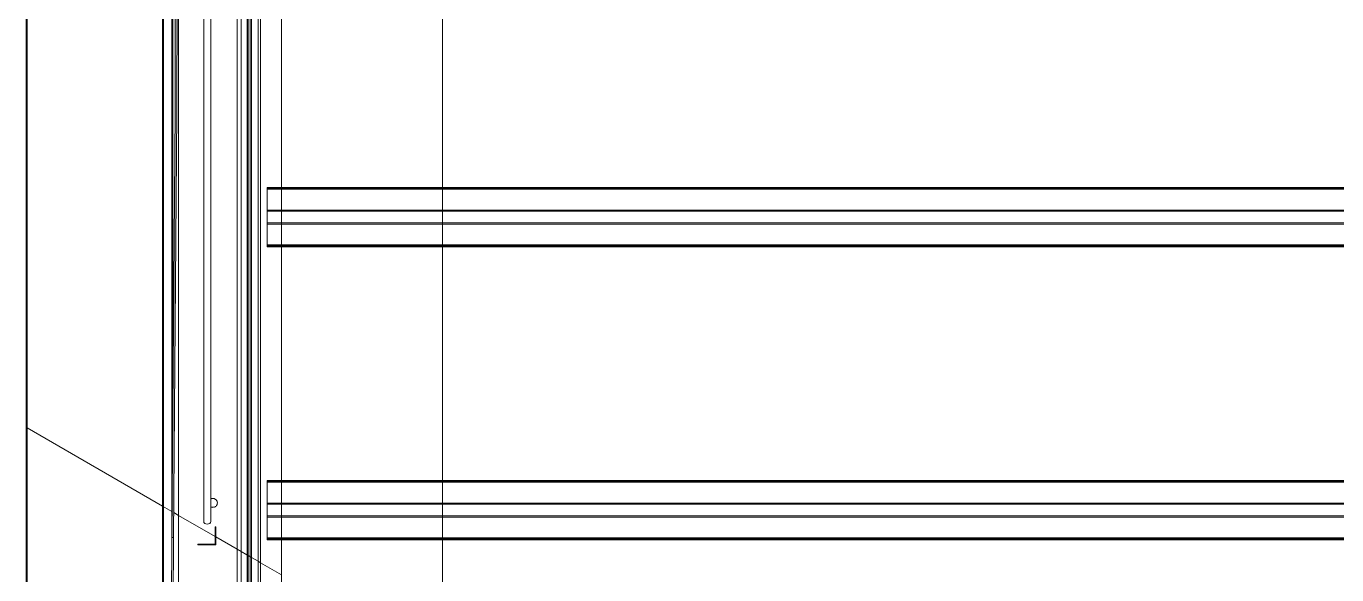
# Model space of a CAD drawing. Header units: centimetres. Extents: x -13617 to -9515, y -261 to 6553.
# Drawn here: x -12522 to -12153, y 2383.3 to 2537.7 of the extents above; entities that cross this region are included whole.
import ezdxf

# ---------------------------------------------------------------- set-up
doc = ezdxf.new("R2010")
doc.units = ezdxf.units.CM
doc.linetypes.add('_Overhead', pattern=[0.47625, 0.3175, -0.15875])
for name, color, linetype, lineweight in [('A-FLOR', 7, 'Continuous', 9), ('A-GENM', 7, 'Continuous', 9), ('A-WALL', 7, 'Continuous', 9), ('A-WALL-PATT', 7, 'Continuous', 35), ('S-BEAM', 7, 'Continuous', 9)]:
    doc.layers.add(name, color=color, linetype=linetype, lineweight=lineweight)

# ---------------------------------------------------------------- blocks, each defined once
blk = doc.blocks.new('Costanera Perfil Z - Parametrizado - Costanera Perfil Z - Parametrizado-1652053-Planta patio maniobras')
at = {"layer": 'S-BEAM', "color": 254, "true_color": 0xcccccc}
for p, q in [((8.63, 811.28), (8.63, -811.28)), ((8.9, -410.85), (8.9, -760.55))]:
    blk.add_line(p, q, dxfattribs=at)
blk = doc.blocks.new('Costanera Perfil Z - Parametrizado - h_30cm-V59-Planta patio maniobras')
at = {"layer": 'S-BEAM', "color": 254, "true_color": 0xcccccc}
for p, q in [((-8.34, 548.74), (-8.34, -548.74)), ((-8.1, -548.74), (-8.1, 548.74)), ((-8.04, 548.74), (-8.04, -548.74)), ((-7.84, 548.74), (-7.84, -548.74)), ((1.64, 548.74), (1.64, -548.74)), ((1.98, 548.74), (1.98, -548.74)), ((-1.98, 542.85), (-1.98, -544.73)), ((-1.64, 542.85), (-1.64, -544.73)), ((7.84, 542.85), (7.84, -544.73)), ((8.04, 542.85), (8.04, -544.73)), ((8.1, 542.85), (8.1, -544.73)), ((8.34, 542.85), (8.34, -544.73)), ((-1.98, -544.73), (-1.98, -548.74)), ((-1.64, -544.73), (-1.64, -548.74)), ((7.84, -544.73), (7.84, -548.74)), ((8.04, -544.73), (8.04, -548.74)), ((8.1, -544.73), (8.1, -548.74)), ((8.34, -544.73), (8.34, -548.74)), ((-8.1, -548.74), (-8.34, -548.74)), ((-8.34, -548.74), (-8.1, -548.74)), ((1.98, -548.74), (-8.1, -548.74)), ((-8.04, -548.74), (-7.84, -548.74)), ((-7.84, -548.74), (1.64, -548.74)), ((-0.99, -548.74), (-1.98, -548.74)), ((-1.98, -548.74), (-1.64, -548.74)), ((-1.64, -548.74), (1.64, -548.74)), ((1.64, -548.74), (-1.64, -548.74)), ((-1.64, -548.74), (-0.7, -548.74)), ((1.64, -548.74), (-0.99, -548.74)), ((-0.7, -548.74), (1.64, -548.74)), ((1.64, -548.74), (1.98, -548.74)), ((1.98, -548.74), (1.64, -548.74)), ((1.64, -548.74), (1.98, -548.74)), ((1.98, -548.74), (8.04, -548.74)), ((7.84, -548.74), (1.98, -548.74)), ((8.04, -548.74), (7.84, -548.74)), ((8.34, -548.74), (8.04, -548.74)), ((8.1, -548.74), (8.34, -548.74))]:
    blk.add_line(p, q, dxfattribs=at)
blk = doc.blocks.new('Costanera Perfil Z - Parametrizado - h_30cm-V60-Planta patio maniobras')
at = {"layer": 'S-BEAM', "color": 254, "true_color": 0xcccccc}
for p, q in [((-8.34, 548.74), (-8.34, -548.74)), ((-8.1, -548.74), (-8.1, 548.74)), ((-8.04, 548.74), (-8.04, -548.74)), ((-7.84, 548.74), (-7.84, -548.74)), ((1.64, 548.74), (1.64, -548.74)), ((1.98, 548.74), (1.98, -548.74)), ((-1.98, 542.85), (-1.98, -544.73)), ((-1.64, 542.85), (-1.64, -544.73)), ((7.84, 542.85), (7.84, -544.73)), ((8.04, 542.85), (8.04, -544.73)), ((8.1, 542.85), (8.1, -544.73)), ((8.34, 542.85), (8.34, -544.73)), ((-1.98, -544.73), (-1.98, -548.74)), ((-1.64, -544.73), (-1.64, -548.74)), ((7.84, -544.73), (7.84, -548.74)), ((8.04, -544.73), (8.04, -548.74)), ((8.1, -544.73), (8.1, -548.74)), ((8.34, -544.73), (8.34, -548.74)), ((-8.1, -548.74), (-8.34, -548.74)), ((-8.34, -548.74), (-8.1, -548.74)), ((1.98, -548.74), (-8.1, -548.74)), ((-8.04, -548.74), (-7.84, -548.74)), ((-7.84, -548.74), (1.64, -548.74)), ((-1.01, -548.74), (-1.98, -548.74)), ((-1.98, -548.74), (-1.64, -548.74)), ((-1.64, -548.74), (1.64, -548.74)), ((1.64, -548.74), (-1.64, -548.74)), ((-1.64, -548.74), (-0.71, -548.74)), ((1.64, -548.74), (-1.01, -548.74)), ((-0.71, -548.74), (1.64, -548.74)), ((1.64, -548.74), (1.98, -548.74)), ((1.98, -548.74), (1.64, -548.74)), ((1.64, -548.74), (1.98, -548.74)), ((1.98, -548.74), (8.04, -548.74)), ((7.84, -548.74), (1.98, -548.74)), ((8.04, -548.74), (7.84, -548.74)), ((8.34, -548.74), (8.04, -548.74)), ((8.1, -548.74), (8.34, -548.74))]:
    blk.add_line(p, q, dxfattribs=at)
blk = doc.blocks.new('Costanera Perfil Z - Parametrizado - Costanera Perfil Z - Parametrizado-1662729-Planta patio maniobras')
at = {"layer": 'S-BEAM', "color": 254, "true_color": 0xcccccc}
for p, q in [((-8.8, -998.59), (-8.8, -1932.33)), ((-8.8, -998.59), (-8.8, -1932.33)), ((-10.75, -1053.06), (-10.75, -1731.41)), ((-10.75, -1053.06), (-10.75, -1731.41)), ((-10.45, -1206.55), (-10.45, -1691.39)), ((-10.45, -1206.55), (-10.45, -1691.39)), ((8.8, -1427.65), (8.8, -1816.91)), ((8.8, -1427.65), (8.8, -1816.91)), ((10.45, -1427.65), (10.45, -1816.91)), ((10.45, -1427.65), (10.45, -1816.91)), ((10.75, -1816.91), (10.75, -1427.65)), ((10.75, -1427.65), (10.75, -1816.91))]:
    blk.add_line(p, q, dxfattribs=at)
blk = doc.blocks.new('Costanera Perfil Z - Parametrizado - Costanera Perfil Z - Parametrizado-V64-Planta patio maniobras')
at = {"layer": 'S-BEAM', "color": 254, "true_color": 0xcccccc}
for p, q in [((-8.8, -998.59), (-8.8, -1932.33)), ((-8.8, -998.59), (-8.8, -1932.33)), ((-10.75, -1053.06), (-10.75, -1731.41)), ((-10.75, -1053.06), (-10.75, -1731.41)), ((-10.45, -1206.55), (-10.45, -1691.39)), ((-10.45, -1206.55), (-10.45, -1691.39)), ((8.8, -1427.65), (8.8, -1816.91)), ((8.8, -1427.65), (8.8, -1816.91)), ((10.45, -1427.65), (10.45, -1816.91)), ((10.45, -1427.65), (10.45, -1816.91)), ((10.75, -1816.91), (10.75, -1427.65)), ((10.75, -1427.65), (10.75, -1816.91))]:
    blk.add_line(p, q, dxfattribs=at)
blk = doc.blocks.new('RVR_Tensor - d_25 mm-1666668-Planta patio maniobras')
at = {"layer": 'A-GENM', "color": 254, "true_color": 0xd4d4d4}
for start, end in [(360, 119.2054), (105, 119.2054), (60, 75), (45, 60), (30, 45), (315, 360), (15, 30), (240.7946, 315), (240.7946, 255), (255, 270), (285, 300), (300, 315)]:
    blk.add_arc((0, 0), 1.25, start, end, dxfattribs=at)
blk = doc.blocks.new('Costaneras Perfil C - 50 x 250-1666462-Planta patio maniobras')
at = {"layer": 'S-BEAM', "color": 254, "true_color": 0xcccccc}
for p, q in [((754.76, 12.5), (365.5, 12.5)), ((754.76, 12.5), (365.5, 12.5)), ((365.5, 12.2), (754.76, 12.2)), ((365.5, 12.2), (754.76, 12.2)), ((-1286.12, -12.5), (866.63, -12.5)), ((866.63, -12.5), (-1286.12, -12.5)), ((-1229, -12.2), (845.25, -12.2)), ((845.25, -12.2), (-1229, -12.2))]:
    blk.add_line(p, q, dxfattribs=at)
blk = doc.blocks.new('RVR_Tensor angular - d_25 mm-1667945-Planta patio maniobras')
at = {"layer": 'A-GENM', "color": 254, "true_color": 0xd4d4d4}
for p, q in [((145.4, 1), (-0.01, 1)), ((148.48, 1), (145.4, 1)), ((-0.01, -1), (145.4, -1)), ((145.4, -1), (148.48, -1))]:
    blk.add_line(p, q, dxfattribs=at)
for centre, start_param, end_param in [((-0.01, 0), 0, 1.570796), ((148.48, 0), 4.712389, 7.853982), ((-0.01, 0), 1.570796, 3.141593), ((148.48, 0), 1.570796, 4.712389)]:
    blk.add_ellipse(centre, major_axis=(0, 1), ratio=0.707107, start_param=start_param, end_param=end_param, dxfattribs=at)
blk = doc.blocks.new('M_RVR_PERFIL L - M_RVR_PERFIL L-V65-Planta patio maniobras')
at = {"layer": 'S-BEAM', "color": 254, "true_color": 0xcccccc}
for p, q in [((2.31, -2.31), (2.31, 2.5)), ((2.31, 2.5), (2.5, 2.5)), ((2.5, 2.5), (2.31, 2.5)), ((2.31, 2.5), (2.31, -2.31)), ((2.5, 2.5), (2.5, -2.5)), ((2.5, -2.5), (2.5, 2.5)), ((-2.5, -2.5), (-2.5, -2.31)), ((-2.5, -2.31), (2.31, -2.31)), ((2.31, -2.31), (-2.5, -2.31)), ((-2.5, -2.31), (-2.5, -2.5)), ((2.5, -2.5), (-2.5, -2.5)), ((-2.5, -2.5), (2.5, -2.5))]:
    blk.add_line(p, q, dxfattribs=at)
blk = doc.blocks.new('PQ_RVR_EST-01_ZZ_ZZ_MO_T_A_rvt-1-Planta patio maniobras')
at = {"layer": 'S-BEAM', "color": 254, "true_color": 0xcccccc}
for p, q in [((-12462.64, 2691.46), (-12462.64, 2186.2)), ((-12462.64, 2691.46), (-12462.64, 2186.78)), ((-12462.64, 2691.46), (-12462.64, 2302.2)), ((-12456.74, 2691.46), (-12456.74, 2186.2)), ((-12456.03, 2186.2), (-12456.03, 2691.46)), ((-12462.64, 2686.54), (-12462.64, 2186.2)), ((-12450.14, 2492.34), (-12450.14, 2558.31)), ((-12450.14, 2558.31), (-12450.14, 2492.34)), ((-12450.14, 2548.25), (-12450.14, 2492.34)), ((-12450.14, 2548.25), (-12450.14, 2492.34)), ((-12456.74, 2537.74), (-12456.74, 2300.77)), ((-12456.03, 2537.74), (-12456.03, 2300.77)), ((-12450.14, 2485.07), (-12450.14, 2492.34)), ((-12450.14, 2492.34), (-12450.14, 2485)), ((-12450.14, 2492.34), (-12450.14, 2485.98)), ((-12450.14, 2492.34), (-12450.14, 2485.98)), ((-12450.14, 2485.98), (-12450.14, 2485.65)), ((-12450.14, 2485.98), (-12450.14, 2485.65)), ((-12450.14, 2485.65), (-12450.14, 2482.36)), ((-12450.14, 2485.65), (-12450.14, 2482.36)), ((-12450.14, 2482.36), (-12450.14, 2485.07)), ((-12450.14, 2485), (-12450.14, 2482.36)), ((-12450.14, 2482.03), (-12450.14, 2482.36)), ((-12450.14, 2482.36), (-12450.14, 2482.03)), ((-12450.14, 2482.36), (-12450.14, 2482.03)), ((-12450.14, 2482.36), (-12450.14, 2482.03)), ((-12450.14, 2409.87), (-12450.14, 2482.03)), ((-12450.14, 2482.03), (-12450.14, 2409.87)), ((-12450.14, 2482.03), (-12450.14, 2475.67)), ((-12450.14, 2482.03), (-12450.14, 2475.67)), ((-12450.14, 2475.67), (-12450.14, 2409.87)), ((-12450.14, 2475.67), (-12450.14, 2409.87)), ((-12450.14, 2402.62), (-12450.14, 2409.87)), ((-12450.14, 2409.87), (-12450.14, 2402.55)), ((-12450.14, 2409.87), (-12450.14, 2403.51)), ((-12450.14, 2409.87), (-12450.14, 2403.51)), ((-12450.14, 2403.51), (-12450.14, 2403.18)), ((-12450.14, 2403.51), (-12450.14, 2403.18)), ((-12450.14, 2403.18), (-12450.14, 2399.9)), ((-12450.14, 2403.18), (-12450.14, 2399.9)), ((-12450.14, 2399.9), (-12450.14, 2402.62)), ((-12450.14, 2402.55), (-12450.14, 2399.9)), ((-12450.14, 2399.56), (-12450.14, 2399.9)), ((-12450.14, 2399.9), (-12450.14, 2399.56)), ((-12450.14, 2399.9), (-12450.14, 2399.56)), ((-12450.14, 2399.9), (-12450.14, 2399.56)), ((-12450.14, 2357.76), (-12450.14, 2399.56)), ((-12450.14, 2399.56), (-12450.14, 2357.76)), ((-12450.14, 2399.56), (-12450.14, 2393.2)), ((-12450.14, 2399.56), (-12450.14, 2393.2)), ((-12450.14, 2393.2), (-12450.14, 2357.76)), ((-12450.14, 2393.2), (-12450.14, 2357.76))]:
    blk.add_line(p, q, dxfattribs=at)
at = {"layer": 'A-GENM', "color": 254, "linetype": '_Overhead', "lineweight": 9, "true_color": 0xd4d4d4, "rotation": 89.9999999999999}
blk.add_blockref('RVR_Tensor angular - d_25 mm-1667945-Planta patio maniobras', (-12471.06, 2398.31), dxfattribs=at)
at = {"layer": 'A-GENM', "color": 254, "linetype": '_Overhead', "lineweight": 9, "true_color": 0xd4d4d4}
blk.add_blockref('RVR_Tensor - d_25 mm-1666668-Planta patio maniobras', (-12469.45, 2403.57), dxfattribs=at)
at = {"layer": 'S-BEAM', "color": 254, "linetype": '_Overhead', "lineweight": 9, "true_color": 0xd4d4d4}
for name, p, rotation in [('Costaneras Perfil C - 50 x 250-1666462-Planta patio maniobras', (-12471.13, 3056.96), 270), ('Costanera Perfil Z - Parametrizado - h_30cm-V59-Planta patio maniobras', (-11905.41, 2484.01), 269.9999999999998), ('Costanera Perfil Z - Parametrizado - h_30cm-V60-Planta patio maniobras', (-11905.41, 2401.54), 269.9999999999998)]:
    blk.add_blockref(name, p, dxfattribs=dict(at, rotation=rotation))
for name, p in [('Costanera Perfil Z - Parametrizado - Costanera Perfil Z - Parametrizado-1662729-Planta patio maniobras', (-12470.31, 4119.11)), ('Costanera Perfil Z - Parametrizado - Costanera Perfil Z - Parametrizado-V64-Planta patio maniobras', (-12470.31, 4119.11)), ('Costanera Perfil Z - Parametrizado - Costanera Perfil Z - Parametrizado-1652053-Planta patio maniobras', (-12530.66, 2955.31)), ('M_RVR_PERFIL L - M_RVR_PERFIL L-V65-Planta patio maniobras', (-12471.17, 2394.31))]:
    blk.add_blockref(name, p, dxfattribs=at)
blk = doc.blocks.new('PQ_RVR_ARQ-01_ZZ_ZZ_MO_T_A_rvt-1-Planta patio maniobras')
at = {"layer": 'A-WALL-PATT', "lineweight": 9, "true_color": 0xdddddd}
for points in [[(-12479.61, 2513.47), (-12479.29, 2662.65), (-12479.79, 2662.65), (-12480.11, 2513.47)], [(-12481.01, 2393.82), (-12480.51, 2393.82), (-12479.61, 2513.47), (-12480.11, 2513.47), (-12480.97, 2399.56)]]:
    blk.add_hatch(color=254, dxfattribs=at).paths.add_polyline_path(points)
at = {"layer": 'A-FLOR', "color": 253, "lineweight": 18, "true_color": 0xaaaaaa}
for p, q in [((-12404.81, 2551.95), (-12404.81, 2492.34)), ((-12404.81, 2492.34), (-12404.81, 2551.95)), ((-12404.81, 2492.34), (-12404.81, 2485.98)), ((-12404.81, 2485.98), (-12404.81, 2492.34)), ((-12404.81, 2485.98), (-12404.81, 2485.65)), ((-12404.81, 2485.65), (-12404.81, 2485.98)), ((-12404.81, 2485.65), (-12404.81, 2482.36)), ((-12404.81, 2482.36), (-12404.81, 2485.65)), ((-12404.81, 2482.36), (-12404.81, 2482.03)), ((-12404.81, 2482.03), (-12404.81, 2482.36)), ((-12404.81, 2482.03), (-12404.81, 2475.67)), ((-12404.81, 2475.67), (-12404.81, 2482.03)), ((-12404.81, 2475.67), (-12404.81, 2409.87)), ((-12404.81, 2409.87), (-12404.81, 2475.67)), ((-12521.75, 2424.67), (-12522.02, 2424.83)), ((-12522.02, 2424.83), (-12521.75, 2424.67)), ((-12483.63, 2402.67), (-12521.75, 2424.67)), ((-12521.75, 2424.67), (-12483.63, 2402.67)), ((-12404.81, 2409.87), (-12404.81, 2403.51)), ((-12404.81, 2403.51), (-12404.81, 2409.87)), ((-12481.06, 2401.19), (-12483.63, 2402.67)), ((-12483.63, 2402.67), (-12481.06, 2401.19)), ((-12404.81, 2403.51), (-12404.81, 2403.18)), ((-12404.81, 2403.18), (-12404.81, 2403.51)), ((-12404.81, 2403.18), (-12404.81, 2399.9)), ((-12404.81, 2399.9), (-12404.81, 2403.18)), ((-12479.11, 2400.06), (-12480.46, 2400.84)), ((-12480.46, 2400.84), (-12479.11, 2400.06)), ((-12468.85, 2394.14), (-12479.11, 2400.06)), ((-12479.11, 2400.06), (-12468.85, 2394.14)), ((-12404.81, 2399.9), (-12404.81, 2399.56)), ((-12404.81, 2399.56), (-12404.81, 2399.9)), ((-12404.81, 2399.56), (-12404.81, 2393.2)), ((-12404.81, 2393.2), (-12404.81, 2399.56)), ((-12462.64, 2390.56), (-12468.67, 2394.04)), ((-12468.67, 2394.04), (-12462.64, 2390.56)), ((-12404.81, 2393.2), (-12404.81, 2357.76)), ((-12404.81, 2357.76), (-12404.81, 2393.2)), ((-12461.52, 2389.91), (-12462.64, 2390.56)), ((-12462.64, 2390.56), (-12461.52, 2389.91)), ((-12459.87, 2388.96), (-12461.52, 2389.91)), ((-12461.52, 2389.91), (-12459.87, 2388.96)), ((-12459.57, 2388.78), (-12459.87, 2388.96)), ((-12459.87, 2388.96), (-12459.57, 2388.78)), ((-12458.63, 2388.24), (-12459.57, 2388.78)), ((-12459.57, 2388.78), (-12458.63, 2388.24)), ((-12456.74, 2387.16), (-12458.63, 2388.24)), ((-12458.63, 2388.24), (-12456.74, 2387.16)), ((-12456.03, 2386.75), (-12456.74, 2387.16)), ((-12456.74, 2387.16), (-12456.03, 2386.75)), ((-12450.14, 2383.34), (-12456.03, 2386.75)), ((-12456.03, 2386.75), (-12450.14, 2383.34))]:
    blk.add_line(p, q, dxfattribs=at)
at = {"layer": 'A-WALL', "color": 253, "lineweight": 18, "true_color": 0xaaaaaa}
for p, q in [((-12479.79, 2662.65), (-12480.11, 2513.47)), ((-12479.61, 2513.47), (-12479.29, 2662.65)), ((-12480.11, 2513.47), (-12481.01, 2393.82)), ((-12480.51, 2393.82), (-12479.61, 2513.47)), ((-12481.01, 2393.82), (-12480.51, 2393.82))]:
    blk.add_line(p, q, dxfattribs=at)
at = {"layer": 'A-WALL', "color": 253, "true_color": 0xaaaaaa}
for p, q in [((-12481.15, 2374.76), (-12481.01, 2393.82)), ((-12480.51, 2393.82), (-12480.65, 2374.75))]:
    blk.add_line(p, q, dxfattribs=at)

msp = doc.modelspace()

# ---------------------------------------------------------------- block references
at = {"lineweight": 5}
msp.add_blockref('PQ_RVR_EST-01_ZZ_ZZ_MO_T_A_rvt-1-Planta patio maniobras', (0, 0), dxfattribs=at)

# ---------------------------------------------------------------- next in the draw order: block references
msp.add_blockref('PQ_RVR_ARQ-01_ZZ_ZZ_MO_T_A_rvt-1-Planta patio maniobras', (0, 0), dxfattribs=at)

doc.saveas('drawing.dxf')
